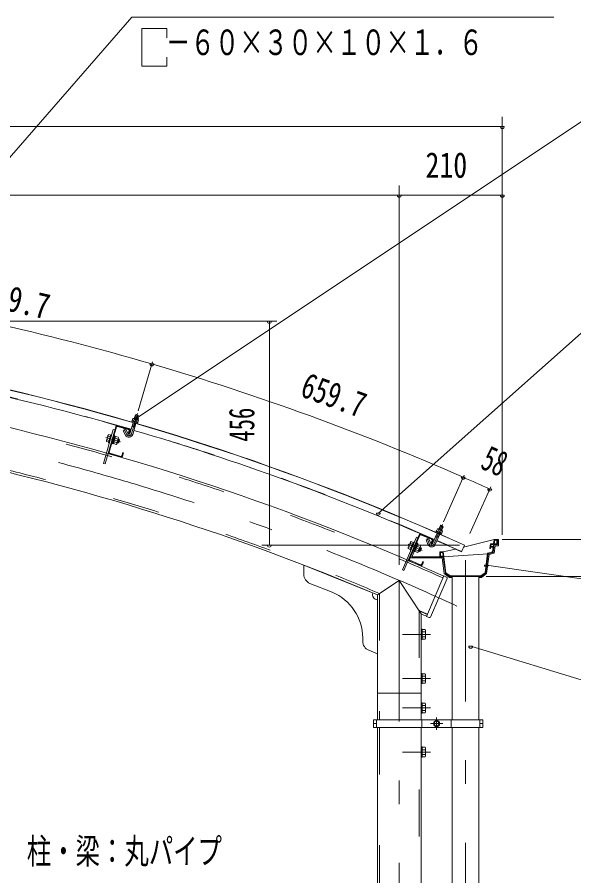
# Model space of a CAD drawing. Units: millimetres, scale not verified. Extents: x -25339 to 25345, y -10500 to 10500.
# Drawn here: x 18187 to 21024, y 3814 to 8190 of the extents above; entities that cross this region are included whole.
import ezdxf
from ezdxf.enums import TextEntityAlignment as Align

# ---------------------------------------------------------------- set-up
doc = ezdxf.new("R2010")
doc.units = ezdxf.units.MM
doc.header["$LTSCALE"] = 60
doc.linetypes.add('USER2', pattern=[10, 4, -6])
doc.linetypes.add('USER3', pattern=[24, 12, -5, 2, -5])
for name, color, linetype, lineweight in [('0-6_2-02BOLD', 7, 'Continuous', 18), ('0-7_2-12HIDDEN', 3, 'USER2', 18), ('0-8_2-22CENTER', 3, 'USER3', 18), ('0-9_2-42THIN', 4, 'Continuous', 18), ('0-A_2-52DIM', 3, 'Continuous', 18)]:
    doc.layers.add(name, color=color, linetype=linetype, lineweight=lineweight)
doc.styles.add('ＭＳ ゴシック', font='')
doc.styles.get('ＭＳ ゴシック').set_extended_font_data('MS Gothic')

msp = doc.modelspace()

# ---------------------------------------------------------------- linework, layer by layer
at = {"layer": '0-6_2-02BOLD'}
for p, q in [((18772.45, 6134.26), (18771.39, 6130.66)), ((18771.39, 6130.66), (18801.39, 6121.89)), ((18772.54, 6130.33), (18771.41, 6126.49)), ((18771.41, 6126.49), (18799.12, 6118.38)), ((18779.19, 6145.31), (18802.71, 6138.43)), ((18783.67, 6142.69), (18780.52, 6131.9)), ((18783.75, 6143.98), (18789.47, 6163.53)), ((18803.87, 6159.32), (18789.47, 6163.53)), ((18797.52, 6138.63), (18794.37, 6127.85)), ((18798.15, 6139.77), (18803.87, 6159.32)), ((18804.45, 6136.61), (18801.3, 6125.82)), ((18802.71, 6138.43), (18804.45, 6136.61)), ((18676.37, 6088.8), (18627.03, 5915.7)), ((18688.73, 6102.95), (18634.72, 5913.5)), ((18692.57, 6101.86), (18655.84, 5972.99)), ((18684.07, 6086.61), (18676.37, 6088.8)), ((18697.52, 6104.61), (18754.26, 6088.43)), ((18698.61, 6108.45), (18755.35, 6092.28)), ((18740.37, 6089.02), (18727.21, 6081.82)), ((18752.37, 6067.1), (18740.37, 6089.02)), ((18757.01, 6083.49), (18752.34, 6067.14)), ((18760.86, 6082.39), (18756.19, 6066.05)), ((18761.56, 6068.09), (18777.72, 6123.34)), ((18772.54, 6105.65), (18786.94, 6101.44)), ((18775.96, 6063.89), (18792.11, 6119.13)), ((18800.24, 6122.22), (18799.12, 6118.38)), ((18649.84, 6054.13), (18661.39, 6050.84)), ((18649.91, 6060.73), (18652.42, 6063.15)), ((18652.42, 6063.15), (18663.96, 6059.86)), ((18664.65, 6062.25), (18652.99, 6021.38)), ((18664.65, 6062.25), (18668.49, 6061.15)), ((18688.21, 6053.71), (18677.51, 6016.21)), ((18678.05, 6036.33), (18684.23, 6039.77)), ((18683.88, 6056.76), (18680.03, 6057.86)), ((18683.4, 6055.08), (18688.21, 6053.71)), ((18699.39, 6040), (18685.43, 6043.98)), ((18701.96, 6049.03), (18688.01, 6053)), ((18706.04, 6038.75), (18700.56, 6019.52)), ((18706.04, 6038.75), (18701.23, 6040.12)), ((18702.81, 6045.65), (18701.96, 6049.03)), ((18706.04, 6038.75), (18708.62, 6034.12)), ((18739.21, 6059.89), (18727.21, 6081.82)), ((18752.34, 6067.14), (18756.19, 6066.05)), ((18644.7, 6036.08), (18656.25, 6032.79)), ((18652.99, 6021.38), (18656.84, 6020.28)), ((18672.71, 6017.58), (18677.51, 6016.21)), ((18682.86, 6034.96), (18676.68, 6031.52)), ((18694.25, 6021.96), (18680.29, 6025.94)), ((18700.56, 6019.52), (18695.75, 6020.89)), ((18705.19, 6022.09), (18700.56, 6019.52)), ((18705.19, 6022.09), (18708.62, 6034.12)), ((18657.49, 5964.2), (18714.23, 5948.03)), ((18658.59, 5968.05), (18715.33, 5951.87)), ((18724.93, 5970.97), (18720.27, 5954.62)), ((18627.03, 5915.7), (18634.72, 5913.5)), ((20303.46, 5508.09), (20326.58, 5560.8)), ((20322.34, 5568.39), (20320.74, 5564.73)), ((20320.74, 5564.73), (20347.17, 5553.13)), ((20322.76, 5572.31), (20321.25, 5568.87)), ((20321.25, 5568.87), (20349.87, 5556.32)), ((20334.97, 5579.22), (20330.46, 5568.93)), ((20330.87, 5582.4), (20353.31, 5572.56)), ((20335.22, 5580.49), (20343.41, 5599.15)), ((20346.7, 5600.43), (20343.41, 5599.15)), ((20357.14, 5593.12), (20343.41, 5599.15)), ((20348.19, 5573.42), (20343.68, 5563.13)), ((20355.86, 5596.41), (20346.7, 5600.43)), ((20348.96, 5574.46), (20357.14, 5593.12)), ((20354.8, 5570.52), (20350.29, 5560.23)), ((20353.31, 5572.56), (20354.8, 5570.52)), ((20357.14, 5593.12), (20355.86, 5596.41)), ((20221.64, 5539.57), (20150.46, 5374.24)), ((20235.71, 5552.02), (20157.81, 5371.08)), ((20191.8, 5515.13), (20179.34, 5486.19)), ((20239.38, 5550.44), (20186.4, 5427.36)), ((20206.6, 5514.74), (20189.79, 5475.71)), ((20191.8, 5515.13), (20194.59, 5517.21)), ((20194.59, 5517.21), (20205.62, 5512.46)), ((20206.6, 5514.74), (20210.27, 5513.16)), ((20228.99, 5536.4), (20221.64, 5539.57)), ((20244.64, 5552.53), (20298.83, 5529.2)), ((20246.22, 5556.2), (20300.41, 5532.87)), ((20280.25, 5502.82), (20271.16, 5526.11)), ((20304.6, 5522.36), (20297.87, 5506.74)), ((20317.2, 5502.07), (20340.32, 5554.77)), ((20319.18, 5543.92), (20332.91, 5537.89)), ((20348.78, 5556.8), (20347.17, 5553.13)), ((20617.54, 5527.43), (20461.86, 5489.93)), ((20617.93, 5505.68), (20620.39, 5524.18)), ((20634.04, 5502.43), (20634.04, 5527.43)), ((20183.45, 5491.36), (20194.48, 5486.61)), ((20189.79, 5475.71), (20193.47, 5474.12)), ((20190.88, 5508.59), (20201.9, 5503.84)), ((20228.06, 5509.59), (20198.07, 5439.93)), ((20228.87, 5503.25), (20213.44, 5467.43)), ((20221.16, 5485.34), (20214.59, 5482.72)), ((20216.57, 5487.31), (20223.13, 5489.93)), ((20230.77, 5470.98), (20217.45, 5476.72)), ((20224.97, 5506.83), (20221.29, 5508.42)), ((20222.78, 5511.86), (20228.06, 5509.59)), ((20224.28, 5505.23), (20228.87, 5503.25)), ((20238.19, 5488.22), (20224.87, 5493.96)), ((20241.9, 5496.84), (20228.58, 5502.57)), ((20236.72, 5467.75), (20232.13, 5469.73)), ((20244.63, 5486.12), (20236.72, 5467.75)), ((20241.65, 5469.71), (20236.72, 5467.75)), ((20244.63, 5486.12), (20240.04, 5488.1)), ((20241.65, 5469.71), (20246.59, 5481.19)), ((20242.31, 5493.38), (20241.9, 5496.84)), ((20244.63, 5486.12), (20246.59, 5481.19)), ((20419.8, 5479.8), (20358.04, 5464.93)), ((20466.38, 5499.94), (20450.93, 5465.78)), ((20598.85, 5481.68), (20595.58, 5481.68)), ((20599.85, 5489.18), (20598.85, 5481.68)), ((20612.46, 5489.18), (20599.85, 5489.18)), ((20612.89, 5492.43), (20600.28, 5492.43)), ((20614.22, 5502.43), (20612.89, 5492.43)), ((20622.54, 5496.68), (20617.37, 5457.79)), ((20639.79, 5496.68), (20622.54, 5496.68)), ((20353.05, 5434.18), (20189.33, 5434.18)), ((20358.08, 5439.93), (20198.07, 5439.93)), ((20208.85, 5469.41), (20213.44, 5467.43)), ((20341.54, 5464.93), (20341.54, 5439.93)), ((20341.54, 5464.93), (20358.04, 5464.93)), ((20344.79, 5461.68), (20355.2, 5461.68)), ((20344.79, 5443.18), (20344.79, 5461.68)), ((20357.65, 5443.18), (20344.79, 5443.18)), ((20357.65, 5443.18), (20355.2, 5461.68)), ((20358.04, 5464.93), (20372.09, 5359.18)), ((20358.08, 5439.93), (20369.04, 5357.43)), ((20592.28, 5451.07), (20579.43, 5354.34)), ((20617.37, 5457.79), (20592.28, 5451.07)), ((19647.67, 5397.98), (19647.67, 5350.8)), ((20186.9, 5418.43), (20241.1, 5395.1)), ((20188.49, 5422.1), (20242.68, 5398.77)), ((20254.66, 5416.48), (20247.94, 5400.86)), ((20150.46, 5374.24), (20157.81, 5371.08)), ((20361.59, 5342.73), (20375.37, 5336.8)), ((20369.04, 5357.43), (20391.54, 5339.93)), ((20372.09, 5359.18), (20392.65, 5343.18)), ((20402.8, 5339.93), (20402.8, 4609.93)), ((20540.29, 5339.93), (20540.29, 4609.93)), ((20579.43, 5354.34), (20553.52, 5334.18)), ((19678.93, 5304.45), (19791.37, 5258.99)), ((20377.99, 5330.23), (20292.99, 5132.74)), ((20402.8, 5334.18), (20389.57, 5334.18)), ((20553.52, 5334.18), (20540.29, 5334.18)), ((20245.42, 5149.48), (20245.42, 4609.93)), ((20250.42, 5071.18), (20245.42, 5071.18)), ((20250.42, 5071.18), (20250.42, 5018.68)), ((20265.66, 5069.47), (20250.42, 5069.47)), ((20265.66, 5057.2), (20250.42, 5057.2)), ((20265.66, 5032.66), (20250.42, 5032.66)), ((20267.92, 5065.55), (20265.66, 5069.47)), ((19947.67, 5027.21), (19947.67, 5010.41)), ((20250.42, 5018.68), (20245.42, 5018.68)), ((19978.93, 4964.06), (20022.67, 4946.38)), ((20250.42, 4846.18), (20245.42, 4846.18)), ((20265.66, 4832.2), (20250.42, 4832.2)), ((20267.92, 4840.56), (20267.92, 4799.3)), ((20265.66, 4807.66), (20250.42, 4807.66)), ((20265.66, 4795.39), (20250.42, 4795.39)), ((20267.92, 4799.3), (20265.66, 4795.39)), ((20022.67, 4744.93), (20245.42, 4744.93)), ((20265.66, 4694.47), (20250.42, 4694.47)), ((20265.66, 4682.2), (20250.42, 4682.2)), ((20267.92, 4690.55), (20265.66, 4694.47)), ((20267.92, 4649.3), (20267.92, 4690.55)), ((20250.42, 4643.68), (20245.42, 4643.68)), ((20265.66, 4657.66), (20250.42, 4657.66)), ((20003.42, 4609.93), (20003.42, 4569.93)), ((20018.67, 4609.93), (20018.67, 4569.93)), ((20249.42, 4609.93), (20249.42, 4569.93)), ((20311.61, 4597.15), (20311.61, 4582.71)), ((20398.79, 4609.93), (20398.79, 4569.93)), ((20544.29, 4609.93), (20544.29, 4569.93)), ((20003.42, 4589.93), (20018.67, 4589.93)), ((20003.42, 4569.93), (20559.54, 4569.93)), ((20022.67, 4569.93), (20022.67, 2002.43)), ((20245.42, 1614.93), (20245.42, 4569.93)), ((20311.61, 4582.71), (20324.11, 4575.5)), ((20324.11, 4575.5), (20336.61, 4582.71)), ((20402.8, 4569.93), (20402.8, 1614.93)), ((20540.29, 4569.93), (20540.29, 1614.93)), ((20544.29, 4589.93), (20559.54, 4589.93)), ((20250.42, 4471.18), (20245.42, 4471.18)), ((20250.42, 4418.68), (20250.42, 4471.18)), ((20265.66, 4469.47), (20250.42, 4469.47)), ((20265.66, 4457.2), (20250.42, 4457.2)), ((20265.66, 4432.66), (20250.42, 4432.66)), ((20265.66, 4420.39), (20250.42, 4420.39)), ((20267.92, 4424.3), (20265.66, 4420.39)), ((20250.42, 4418.68), (20245.42, 4418.68))]:
    msp.add_line(p, q, dxfattribs=at)
for points in [[(18772.45, 6134.26), (18802.44, 6125.49), (18801.39, 6121.89)], [(18779.19, 6145.31), (18776.74, 6144.71), (18773.59, 6133.93)], [(18803.87, 6159.32), (18802.17, 6162.42), (18792.57, 6165.23), (18789.47, 6163.53)], [(18649.91, 6060.73), (18641.28, 6030.44), (18642.13, 6027.06), (18653.68, 6023.77)], [(18683.88, 6056.76), (18672.23, 6015.89), (18668.38, 6016.99)], [(18702.81, 6045.65), (18694.17, 6015.36), (18691.67, 6012.94), (18677.72, 6016.91)], [(18724.93, 5970.97), (18728.78, 5969.88), (18724.12, 5953.53)], [(20322.76, 5572.31), (20351.37, 5559.75), (20349.87, 5556.32)], [(20330.87, 5582.4), (20328.36, 5582.12), (20323.85, 5571.83)], [(20294.22, 5508.28), (20285.14, 5531.56), (20271.16, 5526.11)], [(20300.93, 5523.94), (20294.2, 5508.33), (20297.87, 5506.74)], [(20639.79, 5496.68), (20639.79, 5527.43), (20617.54, 5527.43), (20614.65, 5505.68), (20598.76, 5505.68), (20595.58, 5481.68)], [(20617.93, 5505.68), (20630.79, 5505.68), (20630.79, 5524.18), (20620.39, 5524.18)], [(20179.34, 5486.19), (20179.74, 5482.74), (20190.77, 5477.99)], [(20224.97, 5506.83), (20208.16, 5467.8), (20204.49, 5469.38)], [(20242.31, 5493.38), (20229.86, 5464.45), (20227.06, 5462.37), (20213.73, 5468.1)], [(20612.46, 5489.18), (20609.24, 5464.93), (20584.15, 5458.21), (20571, 5359.18), (20550.43, 5343.18), (20392.65, 5343.18)], [(20634.04, 5502.43), (20617.5, 5502.43), (20612.17, 5462.35), (20587.09, 5455.63)], [(20614.22, 5502.43), (20601.61, 5502.43), (20600.28, 5492.43)], [(20353.05, 5434.18), (20363.65, 5354.34), (20389.57, 5334.18)], [(20358.08, 5439.93), (20587.09, 5455.63), (20574.04, 5357.43), (20551.54, 5339.93), (20391.54, 5339.93)], [(19647.67, 5397.98), (20022.67, 5246.38), (20022.67, 4609.93)], [(20254.66, 5416.48), (20258.33, 5414.89), (20251.61, 5399.28)], [(20361.59, 5342.73), (20272.64, 5136.06), (20286.42, 5130.13)], [(20245.42, 5149.48), (20134.04, 5319.93), (20022.67, 5246.38)], [(20267.92, 5065.55), (20267.92, 5024.3), (20265.66, 5020.39), (20250.42, 5020.39)], [(20250.42, 4846.18), (20250.42, 4793.68), (20245.42, 4793.68)], [(20267.92, 4840.56), (20265.66, 4844.47), (20250.42, 4844.47)], [(20250.42, 4643.68), (20250.42, 4696.18), (20245.42, 4696.18)], [(20267.92, 4649.3), (20265.66, 4645.39), (20250.42, 4645.39)], [(20003.42, 4609.93), (20559.54, 4609.93), (20559.54, 4569.93)], [(20311.61, 4597.15), (20324.11, 4604.36), (20336.61, 4597.15), (20336.61, 4582.71)], [(20267.92, 4424.3), (20267.92, 4465.56), (20265.66, 4469.47)]]:
    msp.add_lwpolyline(points, dxfattribs=at)
for radius in [15.62, 12.25]:
    msp.add_circle((20324.11, 4589.93), radius, dxfattribs=at)
for centre, radius, start, end in [((15192.4, -6161.8), 12797.62, 65.66528, 89.30167), ((15192.4, -6161.8), 12798.88, 65.66528, 89.30167), ((15192.4, -6161.8), 12611.38, 65.80466, 88.854), ((15192.4, -6161.8), 12761.37, 73.73062, 81.04594), ((15192.4, -6161.8), 12388.63, 67.05199, 88.16655), ((18778.93, 6139.35), 5.79, 35.1655, 73.69695), ((18784.98, 6121.45), 21.27, 53.86781, 93.52827), ((18799.72, 6133.28), 5.79, 73.69695, 112.24318), ((18696.42, 6100.76), 8, 74.08865, 164.08865), ((18696.42, 6100.76), 4, 74.08865, 164.08865), ((18753.16, 6084.59), 4, 344.08865, 74.08865), ((18753.16, 6084.59), 8, 344.08865, 74.08865), ((15192.4, -6161.8), 12761.37, 66.34795, 73.66327), ((18670.74, 6038.41), 26.15, 143.06325, 185.11406), ((18656.37, 6057.14), 7.19, 164.08865, 204.81548), ((18673.34, 6037.67), 26.15, 323.06325, 5.11406), ((18695.43, 6046.01), 7.19, 303.36183, 344.08865), ((18756.76, 6069.49), 20, 208.69695, 343.72301), ((18756.76, 6069.49), 5, 208.69695, 343.74908), ((18648.65, 6030.08), 7.19, 123.36183, 164.08865), ((18687.72, 6018.94), 7.19, 344.08865, 24.81548), ((18659.68, 5971.9), 8, 164.08865, 254.08865), ((18659.68, 5971.9), 4, 164.08865, 254.08865), ((18716.43, 5955.72), 8, 254.08865, 344.08865), ((18716.43, 5955.72), 4, 254.08865, 344.08865), ((20329.85, 5576.52), 5.79, 27.78282, 66.31427), ((20333.54, 5557.99), 21.27, 46.48515, 86.1456), ((20349.68, 5567.83), 5.79, 66.31427, 104.8605), ((20197.74, 5510.74), 7.19, 156.70598, 197.4328), ((20243.06, 5548.85), 8, 66.70598, 156.70598), ((20243.06, 5548.85), 4, 66.70598, 156.70598), ((20297.25, 5525.52), 4, 336.70598, 66.70598), ((20297.25, 5525.52), 8, 336.70598, 66.70598), ((15192.4, -6161.8), 12761.37, 65.66528, 66.28061), ((20186.6, 5484.89), 7.19, 115.97916, 156.70598), ((20209.58, 5490.32), 26.15, 135.68057, 177.73138), ((20223.91, 5468.83), 7.19, 336.70598, 17.4328), ((20212.07, 5489.25), 26.15, 315.68057, 357.73138), ((20235.04, 5494.68), 7.19, 295.97916, 336.70598), ((20298.88, 5510.09), 20, 201.31427, 336.34033), ((20298.88, 5510.09), 5, 201.31427, 336.36641), ((20190.07, 5425.78), 8, 156.70598, 246.70598), ((20190.07, 5425.78), 4, 156.70598, 246.70598), ((20244.26, 5402.44), 8, 246.70598, 336.70598), ((20244.26, 5402.44), 4, 246.70598, 336.70598), ((19697.67, 5350.8), 50, 180, 247.98738), ((20373.39, 5332.21), 5, 336.71333, 66.71333), ((19697.67, 5027.21), 250, 0, 67.98738), ((20022.67, 5246.38), 25, 157.98738, 270), ((15192.4, -6161.8), 12388.63, 65.78831, 65.92853), ((20288.4, 5134.72), 5, 246.71333, 336.71333), ((20258.46, 5063.33), 9.46, 319.57169, 0), ((20233.47, 5044.93), 34.45, 339.1357, 20.8643), ((20258.46, 5026.52), 9.46, 0, 40.43115), ((19997.67, 5010.41), 50, 180, 247.98738), ((20258.46, 4838.33), 9.46, 319.57169, 0), ((20233.47, 4819.93), 34.45, 339.1357, 20.8643), ((20258.46, 4801.53), 9.46, 0, 40.43115), ((20258.46, 4688.33), 9.46, 319.56883, 0), ((20233.47, 4669.93), 34.45, 339.13568, 20.86429), ((20258.46, 4651.52), 9.46, 0, 40.4283), ((20258.46, 4463.33), 9.46, 319.56883, 0), ((20233.47, 4444.93), 34.45, 339.13568, 20.86429), ((20258.46, 4426.53), 9.46, 0, 40.4283)]:
    msp.add_arc(centre, radius, start, end, dxfattribs=at)
at = {"layer": '0-7_2-12HIDDEN'}
for p, q in [((20033.17, 5253.33), (20033.17, 4609.93)), ((20234.92, 5165.66), (20234.92, 4609.93)), ((20033.17, 4569.93), (20033.17, 2002.43)), ((20234.92, 1614.93), (20234.92, 4569.93))]:
    msp.add_line(p, q, dxfattribs=at)
for radius, start, end in [(12600.87, 65.80389, 88.854), (12762.62, 73.73062, 81.04594), (12399.12, 67.01985, 88.21622), (12762.62, 66.34795, 73.66328), (12762.62, 65.66528, 66.28061), (12399.12, 65.78909, 66.00333)]:
    msp.add_arc((15192.4, -6161.8), radius, start, end, dxfattribs=at)
at = {"layer": '0-8_2-22CENTER'}
for p, q in [((18799.3, 6170.43), (18768.76, 6065.99)), ((18730.19, 6092), (18745.79, 6063.49)), ((18714.12, 6026.05), (18638.38, 6047.64)), ((20354.04, 5604.72), (20310.32, 5505.07)), ((20275.42, 5535.82), (20287.24, 5505.55)), ((20178.68, 5503.63), (20251.01, 5472.49)), ((20134.04, 5319.93), (20134.04, -1305.07)), ((20292.92, 5044.93), (20150.42, 5044.93)), ((20292.92, 4819.93), (20150.42, 4819.93)), ((20292.92, 4669.93), (20150.42, 4669.93)), ((20324.11, 4621.18), (20324.11, 4558.68)), ((20292.86, 4589.93), (20355.36, 4589.93)), ((20292.92, 4444.93), (20150.42, 4444.93))]:
    msp.add_line(p, q, dxfattribs=at)
msp.add_lwpolyline([(20471.54, 5422.98), (20471.54, 1379.52), (20704.72, 1294.65)], dxfattribs=at)
for centre, radius, start, end in [((15192.4, -6161.8), 12500, 65.24121, 90), ((18756.76, 6069.49), 12.5, 208.69695, 343.69695), ((20298.88, 5510.09), 12.5, 201.31427, 336.31427)]:
    msp.add_arc(centre, radius, start, end, dxfattribs=at)
at = {"layer": '0-9_2-42THIN'}
for p, q in [((18785.67, 6143.42), (18791.95, 6164.89)), ((18796.23, 6140.33), (18802.51, 6161.8)), ((18771.57, 6102.33), (18774.46, 6105.09)), ((18774.46, 6105.09), (18779.64, 6122.78)), ((18696.43, 6023.29), (18703.65, 6021.23)), ((18700.54, 6037.72), (18707.76, 6035.66)), ((20337.05, 5579.69), (20346.04, 5600.17)), ((20347.13, 5575.27), (20356.11, 5595.76)), ((20331.08, 5538.7), (20338.49, 5555.58)), ((20331.52, 5534.72), (20331.08, 5538.7)), ((20233.12, 5472.02), (20240.01, 5469.06)), ((20239.05, 5485.8), (20245.94, 5482.83))]:
    msp.add_line(p, q, dxfattribs=at)
for points in [[(18785.97, 6098.11), (18785.02, 6102), (18790.2, 6119.69)], [(20317.79, 5540.75), (20321.01, 5543.12), (20328.42, 5559.99)]]:
    msp.add_lwpolyline(points, dxfattribs=at)
at = {"layer": '0-A_2-52DIM'}
for p, q in [((18771.39, 8189.93), (17136.75, 6314.39)), ((20921.39, 8189.93), (18771.39, 8189.93)), ((18821.39, 7939.93), (18821.39, 8131.37)), ((18821.39, 8131.37), (18950.17, 8131.37)), ((18950.17, 8131.37), (18950.17, 8084.56)), ((21184.05, 7739.93), (18795.02, 6145.67)), ((20659.04, 5552.43), (20659.04, 7682.46)), ((20659.04, 7632.46), (15209.04, 7632.46)), ((20669.04, 7632.46), (20649.04, 7632.46)), ((20134.04, 5398.52), (20134.04, 7332.46)), ((15209.04, 7282.47), (20659.04, 7282.47)), ((20144.04, 7282.46), (20124.04, 7282.46)), ((20669.04, 7282.46), (20649.04, 7282.46)), ((21184.05, 6689.93), (20027.36, 5662.5)), ((15329.79, 6640.12), (19509.39, 6640.12)), ((19481.89, 6640.12), (19461.89, 6640.12)), ((19471.89, 5499.94), (19471.89, 6640.12)), ((18876.44, 6434.18), (18803.42, 6184.49)), ((18883.14, 6422.88), (18863.14, 6422.88)), ((18805.02, 6145.67), (18785.02, 6145.67)), ((20359.93, 5618.14), (20464.44, 5856.38)), ((20469.71, 5845.59), (20449.71, 5845.59)), ((20600.22, 5795.89), (20493.03, 5558.85)), ((20605.37, 5785.16), (20585.37, 5785.16)), ((20037.36, 5662.5), (20017.36, 5662.5)), ((20659.04, 5527.43), (21871.55, 5527.43)), ((20441.38, 5499.94), (19434.39, 5499.94)), ((19481.89, 5499.94), (19461.89, 5499.94)), ((20587.77, 5398.16), (20567.77, 5398.16)), ((22234.05, 5155.5), (20577.77, 5398.16)), ((20576.54, 5339.93), (21871.55, 5339.93)), ((20507.92, 4984.1), (20487.92, 4984.1)), ((22234.05, 4455.51), (20497.92, 4984.1))]:
    msp.add_line(p, q, dxfattribs=at)
msp.add_lwpolyline([(18821.39, 7939.93), (18950.17, 7939.93), (18950.17, 7986.76)], dxfattribs=at)
for centre, radius, start, end in [((20659.04, 7632.46), 10, 180, 0), ((20134.04, 7282.46), 10, 180, 0), ((20659.04, 7282.46), 10, 180, 0), ((15192.37, -6161.88), 13111.99, 73.69698, 81.07959), ((19471.89, 6640.12), 10, 180, 0), ((18873.14, 6422.88), 10, 180, 0), ((15192.41, -6161.77), 13111.87, 66.31429, 73.69698), ((18795.02, 6145.67), 10, 180, 0), ((20459.71, 5845.59), 10, 180, 0), ((15191.72, -6163.35), 13113.59, 65.66539, 66.31429), ((20595.37, 5785.16), 10, 180, 0), ((20027.36, 5662.5), 10, 180, 0), ((19471.89, 5499.94), 10, 180, 0), ((20577.77, 5398.16), 10, 180, 0), ((20497.92, 4984.1), 10, 180, 0)]:
    msp.add_arc(centre, radius, start, end, dxfattribs=at)

# ---------------------------------------------------------------- texts
at = {"layer": '0-A_2-52DIM', "color": 7, "style": 'ＭＳ ゴシック'}
for s, width, p in [('\u3000－６０×３０×１０×１．６', 0.7, (18821.39, 7957.7)), ('210', 0.8, (20267.64, 7332.46)), ('柱・梁：丸パイプ', 0.7, (18235.9, 3835.97))]:
    msp.add_text(s, height=130.2, dxfattribs=dict(at, width=width)).set_placement(p, align=Align.BOTTOM_LEFT)
for s, rotation, width, p in [('659.7', 347.388, 0.8, (17981.27, 6688.73)), ('659.7', 340.006, 0.75, (19609.38, 6223.84)), ('456', 90, 0.65, (19434.39, 6026.95)), ('58', 335.989, 0.65, (20526.03, 5857.33))]:
    msp.add_text(s, height=130.2, rotation=rotation, dxfattribs=dict(at, width=width)).set_placement(p, align=Align.BOTTOM_LEFT)

doc.saveas('drawing.dxf')
